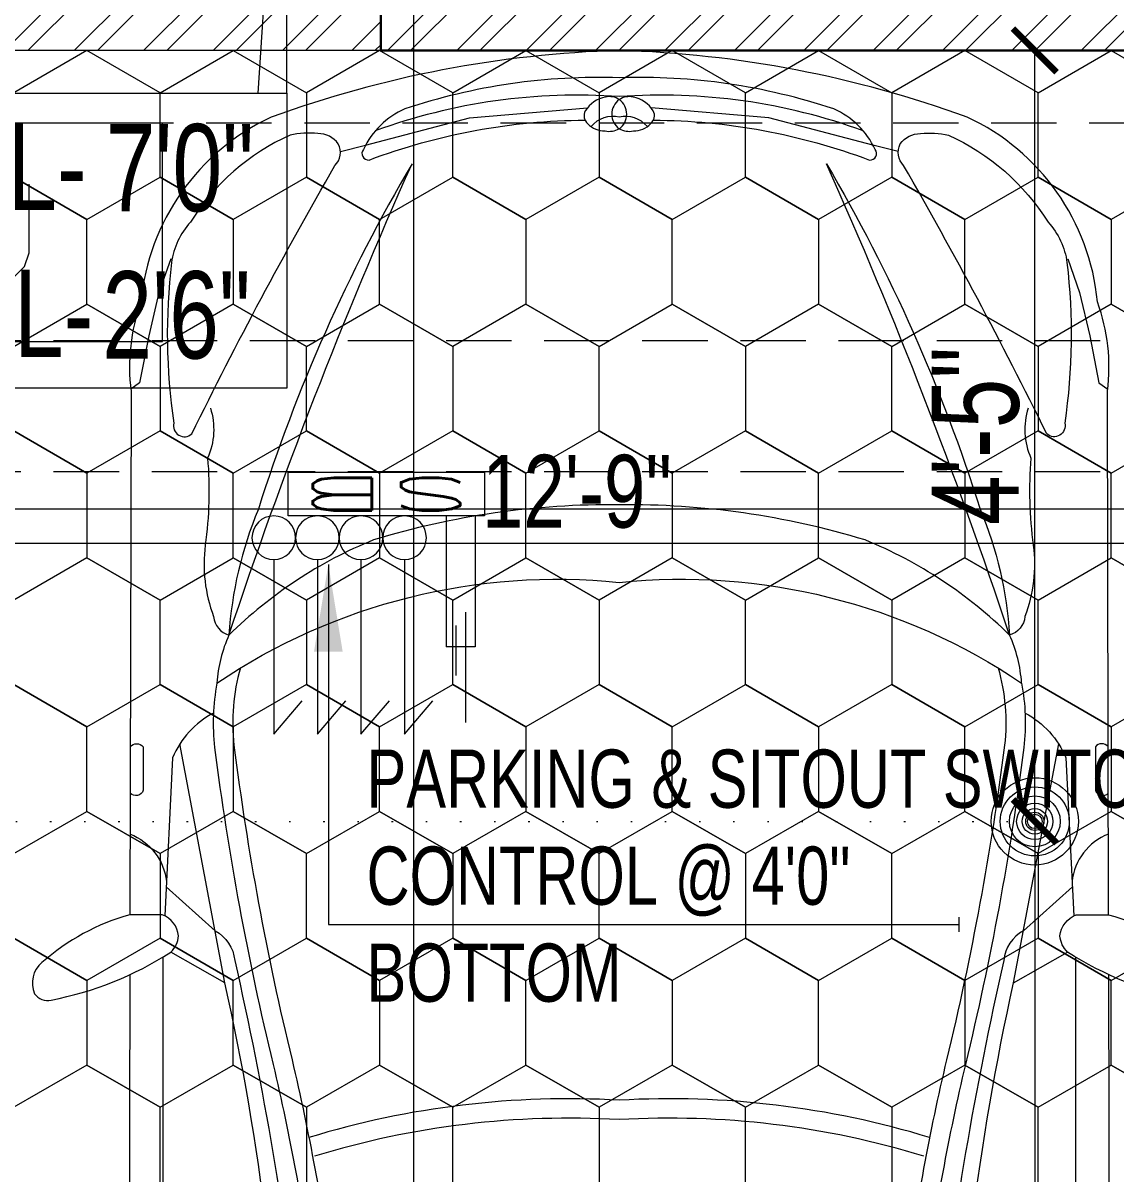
# Model space of a CAD drawing. Header units: inches. Extents: x 3365147 to 3374664, y 1380917 to 1384908.
# Drawn here: x 3370749 to 3370824.2, y 1382948.1 to 1383027.2 of the extents above; entities that cross this region are included whole.
import ezdxf
from ezdxf.enums import TextEntityAlignment as Align

# ---------------------------------------------------------------- set-up
doc = ezdxf.new("R2010")
doc.units = ezdxf.units.IN
doc.header["$LTSCALE"] = 18
doc.header["$MEASUREMENT"] = 0
doc.header["$PDSIZE"] = -1
for name, pattern in [('CENTER', [50.8, 31.75, -6.35, 6.35, -6.35]), ('CONTINOUS', [0]), ('DASHDOT', [1, 0.5, -0.25, 0, -0.25]), ('DOT2', [0.125, 0, -0.125]), ('HIDDEN', [0.375, 0.25, -0.125])]:
    doc.linetypes.add(name, pattern=pattern)
doc.layers.add('ARROW', color=7, linetype='Continuous')
for name, color, linetype, lineweight in [('BC-TEXT_JOINERY', 3, 'Continuous', 15), ('BC-TEXT_JOINERY BORDER', 9, 'Continuous', 9), ('CAR_BC', 200, 'CONTINOUS', 13), ('DIM-04_BC', 3, 'Continuous', 9), ('ELECTRICAL-CEILING-POINTS DIM_BC', 230, 'Continuous', 9), ('ELECTRICAL-CEILING-POINTS GRID_BC', 41, 'DOT2', 20), ('ELECTRICAL-CEILING-POINTS-00_BC', 230, 'Continuous', 20), ('ELECTRICAL-CEILING-POINTS-02_BC', 231, 'Continuous', 5), ('ELECTRICAL-ROOF BEAM LINE_BC', 1, 'HIDDEN', 15), ('ELECTRICAL-WALL-POINTS-00_BC', 20, 'Continuous', 20), ('ELECTRICAL-WALL-POINTS-01_BC', 136, 'Continuous', 9), ('ELECTRICAL-WALL-TEXT-01__BC', 4, 'Continuous', 9), ('ELECTRICAL-WALL-TEXT-01_ARROW_BC', 8, 'Continuous', 13), ('GRID LINE-00_BC', 9, 'CENTER', 9), ('GRID LINE-TEXT_BC', 2, 'CONTINOUS', 15), ('INTERIOR-FLOORING TILE-05 (VT-5)_BC', 6, 'Continuous', 5), ('SET BACK-DIM_BC', 2, 'Continuous', 9), ('WALL-00_BC', 7, 'Continuous', 30), ('WALL-04_BC', 4, 'Continuous', 15), ('WALL-9 inch BRICK HATCH_BC', 22, 'Continuous', 0)]:
    doc.layers.add(name, color=color, linetype=linetype, lineweight=lineweight)
doc.styles.add('DIM_BC', font='swisscl.ttf')
doc.styles.add('ROMANS', font='romans.shx', dxfattribs={"width": 0.75})
doc.styles.add('WD Room text', font='swisscl.ttf')
doc.dimstyles.new('DIM_BC', dxfattribs={"dimtxt": 4, "dimasz": 2, "dimexe": 4.5, "dimexo": 0, "dimgap": 1, "dimtad": 1, "dimdec": 4, "dimzin": 3, "dimdsep": 46, "dimlunit": 4, "dimtxsty": 'DIM_BC', "dimblk": 'ARCHTICK', "dimcen": 0.0625, "dimdle": 0.25, "dimse1": 1, "dimse2": 1, "dimclrd": 7, "dimclre": 4, "dimclrt": 256, "dimadec": 0, "dimazin": 0, "dimtfac": 0.5, "dimtdec": 4, "dimtix": 1, "dimtofl": 0, "dimtmove": 2, "dimatfit": 2, "dimfxl": 0, "dimfrac": 1, "dimtolj": 1, "dimtzin": 1, "dimlwd": -1, "dimarcsym": 0})

# ---------------------------------------------------------------- blocks, each defined once
blk = doc.blocks.new('CAR PLAN-INNOVA_BC')
for points in [[(59.425, 31.438), (59.42, 33.664, -0.113645), (62.699, 39.714, -0.33866), (64.847, 40.219, -0.334718), (65.286, 39.087, -0.09519), (61.989, 30.846, -0.177513), (60.872, 30.312, -0.283379), (59.425, 31.438, -0.5413)], [(59.42, 33.664), (23.421, 33.583, 0.120865), (17.288, 32.896, 0.266393), (4.579, 23.937, 0.07984), (0, 0, 0.07984), (4.579, -23.937, 0.266393), (17.288, -32.896, 0.120865), (23.421, -33.583), (59.42, -33.664)], [(47.861, 33.638, 0.461328), (47.873, 32.751), (50.856, 32.751, 0.581032), (51.059, 33.645, 0.526095)], [(53.869, 33.652, 0.280557), (57.139, 31.152, 0.761241)], [(57.507, 31.171), (60.519, 27.805, 0.250945), (62.553, 26.456, 0.028022), (89.099, 21.948), (133.818, 21.44, 0.288264), (137.782, 23.038), (140.891, 30.562), (141.155, 33.638)], [(63.54, -33.673), (156.301, -33.883), (169.119, -33.361, 0.324874), (180.748, -26.434, 0.079475), (184, 0, 0.079475), (180.748, 26.434, 0.324874), (169.119, 33.361), (156.301, 33.883), (63.54, 33.673)], [(7.912, 19.562, -0.326334), (6.423, 19.326, -0.238946), (5.712, 20.726, -0.084078), (5.821, 22.649, -0.147589), (11.796, 29.501, -0.153042), (14.583, 30.8, -0.065678), (25.617, 30.646, -0.743747), (26.36, 29.411, 0.016269), (7.912, 19.562, 3.737333)], [(45.553, 27.916, -0.174018), (48.631, 30.73), (59.498, 31.27)], [(62.331, 31.395), (92.181, 31.395, -0.193185), (94.882, 30.289), (98.255, 23.998, -0.294232), (97.68, 23.082, -0.049866), (64.108, 27.128), (61.989, 30.846)], [(24.585, 28.125, 0.183905), (28.02, 28.321, 0.055751), (34.01, 28.481, -0.123425), (38.91, 27.906, -0.312114), (40.192, 26.85, 0.024962), (7.782, 14.253, -0.05698), (31.54, 24.829, -0.083057), (40.192, 26.85, 0.938161)], [(43.488, 27.678, -0.074055), (47.921, 27.837, -0.027809), (69.705, 23.813, 0.024501), (84.598, 21.059, 0.021291), (101.455, 19.621), (169.754, 17.828)], [(42.451, 26.06, -0.098039), (47.762, 26.509, -0.027801), (69.393, 22.512, 0.024515), (84.424, 19.732, 0.02131), (101.409, 18.284), (169.719, 16.49)], [(74.735, 21.349, 0.088549), (72.171, 0, 0.088549), (74.735, -21.349)], [(76.015, 20.958, 0.088661), (73.507, 0, 0.088661), (76.015, -20.958)], [(4.789, 2.349, -0.088972), (7.533, 17.21, 0.670765), (6.801, 17.599, 0.183509), (4.021, 14.752, 0.089523), (1.88, 0, 0.089523), (4.021, -14.752, 0.183509), (6.801, -17.599, 0.670765), (7.533, -17.21, -0.088972), (4.789, -2.349)], [(5.527, 16.783, 0.105407), (3.168, 0, 0.105407), (5.527, -16.783)], [(5.234, 1.933, 0.286361), (4.584, 0, 0.286361), (5.234, -1.933)], [(24.585, -28.125, -0.183905), (28.02, -28.321, -0.055751), (34.01, -28.481, 0.123425), (38.91, -27.906, 0.312114), (40.192, -26.85, -0.024962), (7.782, -14.253, 0.05698), (31.54, -24.829, 0.083057), (40.192, -26.85, -0.938161)], [(42.451, -26.06, 0.098039), (47.762, -26.509, 0.027801), (69.393, -22.512, -0.024515), (84.424, -19.732, -0.02131), (101.409, -18.284), (169.719, -16.49)], [(43.488, -27.678, 0.074055), (47.921, -27.837, 0.027809), (69.705, -23.813, -0.024501), (84.598, -21.059, -0.021291), (101.455, -19.621), (169.754, -17.828)], [(7.912, -19.562, 0.326334), (6.423, -19.326, 0.238946), (5.712, -20.726, 0.084078), (5.821, -22.649, 0.147589), (11.796, -29.501, 0.153042), (14.583, -30.8, 0.065678), (25.617, -30.646, 0.743747), (26.36, -29.411, -0.016269), (7.912, -19.562, -3.737333)], [(57.507, -31.171), (60.519, -27.805, -0.250945), (62.553, -26.456, -0.028022), (89.099, -21.948), (133.818, -21.44, -0.288264), (137.782, -23.038), (140.891, -30.562), (141.155, -33.638)], [(62.331, -31.395), (92.181, -31.395, 0.193185), (94.882, -30.289), (98.255, -23.998, 0.294232), (97.68, -23.082, 0.049866), (64.108, -27.128), (61.989, -30.846)], [(45.553, -27.916, 0.174018), (48.631, -30.73), (59.498, -31.27)], [(59.425, -31.438), (59.42, -33.664, 0.113645), (62.699, -39.714, 0.33866), (64.847, -40.219, 0.334718), (65.286, -39.087, 0.09519), (61.989, -30.846, 0.177513), (60.872, -30.312, 0.283379), (59.425, -31.438, 0.5413)], [(53.869, -33.652, -0.280557), (57.139, -31.152, -0.761241)], [(47.861, -33.638, -0.461328), (47.873, -32.751), (50.856, -32.751, -0.581032), (51.059, -33.645, -0.526095)]]:
    blk.add_lwpolyline(points, format="xyb")
for points in [[(14.315, 30.859), (16.635, 31.664), (19.618, 32.373), (22.854, 32.998), (23.278, 33.601)], [(64.108, 27.128), (47.678, 30.23)], [(6.933, 19.187), (6.505, 17.45), (4.637, 10.294), (3.945, 2.19)], [(6.933, -19.187), (6.505, -17.45), (4.637, -10.294), (3.945, -2.19)], [(64.108, -27.128), (47.678, -30.23)], [(14.315, -30.859), (16.635, -31.664), (19.618, -32.373), (22.854, -32.998), (23.278, -33.601)]]:
    blk.add_lwpolyline(points)
for points in [[(36.566, 0, -0.175575), (43.488, 27.678, 0.090411), (40.192, 26.85, 0.097724), (33.649, 16.91, 0.075986), (31.229, 0, 0.075986), (33.649, -16.91, 0.097724), (40.192, -26.85, 0.090411), (43.488, -27.678, -0.175575)], [(5.382, 0, 0.173646), (5.532, 0.976, 0.21655), (5.032, 2.159, 0.351009), (4.156, 2.342, 0.208113), (3.206, 0.951, 0.213591), (3.379, 0, 0.213591), (3.206, -0.951, 0.208113), (4.156, -2.342, 0.351009), (5.032, -2.159, 0.21655), (5.532, -0.976, 0.173646)], [(5.382, 0, 0.515713), (3.379, 0, 0.515713)]]:
    blk.add_lwpolyline(points, format="xyb", close=True)
blk = doc.blocks.new('CAR PERL')
at = {"layer": 'CAR_BC', "linetype": 'DASHDOT', "ltscale": 0.5, "elevation": 0.0064}
blk.add_lwpolyline([(9538.8446, 206.4126), (9538.8446, 203.9132), (9543.9996, 203.9132), (9543.9996, 206.4126)], close=True, dxfattribs=at)
at = {"layer": 'CAR_BC', "xscale": 0.0260356665502981, "yscale": 0.0260356665502981, "zscale": 0.0260356665502981, "rotation": 180}
blk.add_blockref('CAR PLAN-INNOVA_BC', (9543.9996, 205.1629, 0.0064), dxfattribs=at)
blk = doc.blocks.new('*U633')
at = {"linetype": 'CENTER', "ltscale": 0.1}
blk.add_line((0, 0), (10.5166, 0), dxfattribs=at)
at = {"layer": 'GRID LINE-TEXT_BC', "style": 'DIM_BC'}
blk.add_attdef('AA', text='', height=0.2, dxfattribs=at).set_placement((-0.2142, 0), align=Align.MIDDLE_CENTER)
blk = doc.blocks.new('*U608')
at = {"linetype": 'CENTER', "ltscale": 0.1}
blk.add_line((0, 0), (25.4778, 0), dxfattribs=at)
at = {"layer": 'GRID LINE-TEXT_BC', "style": 'DIM_BC'}
blk.add_attdef('AA', text='', height=0.2, rotation=90, dxfattribs=at).set_placement((-0.2142, 0), align=Align.MIDDLE_CENTER)
blk = doc.blocks.new('*U1851')
at = {"layer": 'BC-TEXT_JOINERY BORDER', "transparency": 33554687}
blk.add_lwpolyline([(12.195, 10.136), (12.195, 40.545), (10.195, 10.136)], dxfattribs=at)
blk.add_lwpolyline([(-12.195, 10.136), (12.195, 10.136), (12.195, -10.136), (-12.195, -10.136)], close=True, dxfattribs=at)
at = {"layer": 'BC-TEXT_JOINERY', "transparency": 33554687, "style": 'WD Room text'}
for s, p in [('LL-', (-10.455, 2.112)), ('SL-', (-10.679, -8.006))]:
    blk.add_text(s, height=6, dxfattribs=at).set_placement(p)
for tag, p in [('LIN', (-0.273, 0.213)), ('SILL', (-0.497, -9.905))]:
    blk.add_attdef(tag, text='', height=6, dxfattribs=at).set_placement(p, align=Align.BOTTOM_LEFT)
blk = doc.blocks.new('ARCHTICK')
at = {"color": 0, "const_width": 0.15}
blk.add_lwpolyline([(-0.5, -0.5), (0.5, 0.5)], dxfattribs=at)
blk = doc.blocks.new('*D847')
at = {"layer": 'Defpoints', "color": 0, "transparency": 16777216}
for p in [(3370863.568, 1383025.306), (3370710.568, 1383007.305), (3370710.568, 1382991.412)]:
    blk.add_point(p, dxfattribs=at)
at = {"layer": 'DIM-04_BC', "color": 7, "linetype": 'Continuous', "transparency": 16777216}
blk.add_line((3370863.818, 1382991.412), (3370710.318, 1382991.412), dxfattribs=at)
at = {"layer": 'DIM-04_BC', "color": 7, "transparency": 16777216, "xscale": 2, "yscale": 2, "zscale": 2, "rotation": 180}
blk.add_blockref('ARCHTICK', (3370710.568, 1382991.412), dxfattribs=at)
at = {"layer": 'DIM-04_BC', "color": 7, "transparency": 16777216, "xscale": 2, "yscale": 2, "zscale": 2}
blk.add_blockref('ARCHTICK', (3370863.568, 1382991.412), dxfattribs=at)
at = {"layer": 'DIM-04_BC', "transparency": 16777216, "insert": (3370787.068, 1382994.969), "char_height": 5, "attachment_point": 5, "style": 'DIM_BC'}
blk.add_mtext('\\A1;12\'-9"', dxfattribs=at)
blk = doc.blocks.new('_ArchTick')
at = {"color": 0, "linetype": 'ByBlock', "const_width": 0.15}
blk.add_lwpolyline([(-0.5, -0.5), (0.5, 0.5)], dxfattribs=at)
blk = doc.blocks.new('*D854')
at = {"layer": 'Defpoints', "color": 0, "ltscale": 0.5, "transparency": 16777216}
for p in [(3370863.568, 1383043.676), (3370572.568, 1383038.215), (3370572.568, 1382911.307)]:
    blk.add_point(p, dxfattribs=at)
at = {"layer": 'SET BACK-DIM_BC', "color": 7, "ltscale": 0.5, "transparency": 16777216}
blk.add_line((3370863.818, 1382911.307), (3370572.318, 1382911.307), dxfattribs=at)
at = {"layer": 'SET BACK-DIM_BC', "color": 7, "ltscale": 0.5, "transparency": 16777216, "xscale": 2, "yscale": 2, "zscale": 2, "rotation": 180}
blk.add_blockref('ARCHTICK', (3370572.568, 1382911.307), dxfattribs=at)
at = {"layer": 'SET BACK-DIM_BC', "color": 7, "ltscale": 0.5, "transparency": 16777216, "xscale": 2, "yscale": 2, "zscale": 2}
blk.add_blockref('ARCHTICK', (3370863.568, 1382911.307), dxfattribs=at)
at = {"layer": 'SET BACK-DIM_BC', "ltscale": 0.5, "transparency": 16777216, "insert": (3370718.068, 1382914.867), "char_height": 5, "attachment_point": 5, "style": 'DIM_BC'}
blk.add_mtext('\\A1;24\'-3"', dxfattribs=at)
blk = doc.blocks.new('EC-CEILING LIGHT POINT_BC')
for radius in [3, 0.5]:
    blk.add_circle((0, 0), radius)
at = {"layer": 'ELECTRICAL-CEILING-POINTS-02_BC'}
for radius in [2.375, 1.75, 1.25, 0.875, 0.625]:
    blk.add_circle((0, 0), radius, dxfattribs=at)
blk = doc.blocks.new('*D1067')
at = {"layer": 'Defpoints', "color": 0, "transparency": 16777216}
for p in [(3370818.568, 1383025.306), (3370818.568, 1383025.306), (3370818.568, 1382972.306)]:
    blk.add_point(p, dxfattribs=at)
at = {"layer": 'ELECTRICAL-CEILING-POINTS DIM_BC', "color": 7, "transparency": 16777216}
blk.add_line((3370818.568, 1382972.056), (3370818.568, 1383025.556), dxfattribs=at)
at = {"layer": 'ELECTRICAL-CEILING-POINTS DIM_BC', "color": 7, "transparency": 16777216, "xscale": 3, "yscale": 3, "zscale": 3}
for p, rotation in [((3370818.568, 1383025.306), 90), ((3370818.568, 1382972.306), 270)]:
    blk.add_blockref('ARCHTICK', p, dxfattribs=dict(at, rotation=rotation))
at = {"layer": 'ELECTRICAL-CEILING-POINTS DIM_BC', "transparency": 16777216, "insert": (3370814.507, 1382998.806), "char_height": 6, "attachment_point": 5, "rotation": 90, "style": 'DIM_BC'}
blk.add_mtext('\\A1;4\'-5"', dxfattribs=at)
blk = doc.blocks.new('*D1068')
at = {"layer": 'Defpoints', "color": 0, "transparency": 16777216}
for p in [(3370818.568, 1382972.306), (3370818.568, 1382898.575), (3370818.568, 1382898.575)]:
    blk.add_point(p, dxfattribs=at)
at = {"layer": 'ELECTRICAL-CEILING-POINTS DIM_BC', "color": 7, "transparency": 16777216}
blk.add_line((3370818.568, 1382972.556), (3370818.568, 1382898.325), dxfattribs=at)
at = {"layer": 'ELECTRICAL-CEILING-POINTS DIM_BC', "color": 7, "transparency": 16777216, "xscale": 3, "yscale": 3, "zscale": 3}
for p, rotation in [((3370818.568, 1382972.306), 90), ((3370818.568, 1382898.575), 270)]:
    blk.add_blockref('ARCHTICK', p, dxfattribs=dict(at, rotation=rotation))
at = {"layer": 'ELECTRICAL-CEILING-POINTS DIM_BC', "transparency": 16777216, "insert": (3370814.328, 1382935.441), "char_height": 6, "attachment_point": 5, "rotation": 90, "style": 'DIM_BC'}
blk.add_mtext('\\A1;EQ', dxfattribs=at)
blk = doc.blocks.new('EW-AC OUTDOOR UNIT_BC')
blk.add_lwpolyline([(-18, 15), (-18, 0), (18, 0), (18, 15)], close=True)
for points in [[(-6.293, 10.807), (-8.811, 4.193)], [(-6.293, 10.807), (-3.776, 4.193)], [(2.203, 9.232), (1.888, 9.861), (1.259, 10.492), (0.629, 10.807), (-0.629, 10.807), (-1.259, 10.492), (-1.888, 9.861), (-2.203, 9.232), (-2.517, 8.288), (-2.517, 6.712), (-2.203, 5.767), (-1.888, 5.137), (-1.259, 4.508), (-0.629, 4.193), (0.629, 4.193), (1.259, 4.508), (1.888, 5.137), (2.203, 5.767)], [(4.405, 10.807), (4.405, 6.083), (4.72, 5.137), (5.349, 4.508), (6.293, 4.193), (6.923, 4.193), (7.867, 4.508), (8.496, 5.137), (8.811, 6.083), (8.811, 10.807)], [(-7.867, 6.398), (-4.72, 6.398)]]:
    blk.add_lwpolyline(points)
blk = doc.blocks.new('*U1237')
at = {"ltscale": 20}
blk.add_blockref('EW-AC OUTDOOR UNIT_BC', (0, 0), dxfattribs=at)
blk = doc.blocks.new('EW-SWITCH BOX_BC')
blk.add_lwpolyline([(4.5, -1), (-4.5, -1), (-4.5, 1), (4.5, 1)], close=True)
at = {"layer": 'ELECTRICAL-WALL-POINTS-01_BC', "insert": (0, 0), "char_height": 1.5, "attachment_point": 5, "style": 'ROMANS'}
blk.add_mtext('{\\Fromans|c0;\\W3;SB}', dxfattribs=at)
blk = doc.blocks.new('EW-ONE WAY SWITCH_BC')
at = {"ltscale": 20}
for p, q in [((0, 2), (0, 10)), ((0, 10), (1.302, 8.482))]:
    blk.add_line(p, q, dxfattribs=at)
blk.add_circle((0, 1), 1, dxfattribs=at)
blk = doc.blocks.new('EW-5 AMP SOCKET_BC')
for p, q in [((-1, 0), (-1, 9)), ((-1, 9), (1, 9)), ((1, 0), (1, 9)), ((-1, 0), (1, 0))]:
    blk.add_line(p, q)
at = {"layer": 'ELECTRICAL-WALL-POINTS-01_BC'}
for p, q in [((-0.333, 6.608), (-0.333, 14.211)), ((0.333, 7.544), (0.333, 10.979))]:
    blk.add_line(p, q, dxfattribs=at)

msp = doc.modelspace()

# ---------------------------------------------------------------- hatches: boundary and pattern name
at = {"layer": 'WALL-04_BC'}
h = msp.add_hatch(dxfattribs=at)
h.set_pattern_fill('ANSI32', color=256, scale=9)
h.set_pattern_definition([(45, (0, 29), (-2.3864853865, 2.3864853865), []), (45, (1.591, 29), (-2.3864853865, 2.3864853865), [])])
h.paths.add_polyline_path([(3370773.56827, 1383025.30589), (3370773.56827, 1383029.80589), (3370715.06827, 1383029.80589), (3370715.06827, 1383043.30264), (3370710.56827, 1383043.30264), (3370710.56827, 1383025.30589)])
at = {"layer": 'WALL-9 inch BRICK HATCH_BC', "transparency": 33554687}
h = msp.add_hatch(dxfattribs=at)
h.set_pattern_fill('ANSI32', color=256, scale=9)
h.set_pattern_definition([(45, (12, 29), (-2.3864853865, 2.3864853865), []), (45, (13.591, 29), (-2.3864853865, 2.3864853865), [])])
h.paths.add_polyline_path([(3370782.56827, 1383052.30589), (3370773.56827, 1383052.30589), (3370773.56827, 1383025.30589), (3370863.56827, 1383025.30589), (3370863.56827, 1383043.30264), (3370854.56827, 1383043.30264), (3370854.56827, 1383034.30589), (3370782.56827, 1383034.30589)])

# ---------------------------------------------------------------- linework, layer by layer
at = {"layer": 'ELECTRICAL-CEILING-POINTS GRID_BC'}
msp.add_lwpolyline([(3370739.06827, 1382972.30589), (3370818.56827, 1382972.30589), (3370818.56827, 1382824.84472), (3370739.06827, 1382824.84472)], close=True, dxfattribs=at)
at = {"layer": 'ELECTRICAL-ROOF BEAM LINE_BC'}
for p, q in [((3370572.56827, 1383020.33331), (3370863.56827, 1383020.33331)), ((3370863.56827, 1383005.33331), (3370706.06827, 1383005.33331)), ((3370863.56827, 1382996.33331), (3370706.06827, 1382996.33331))]:
    msp.add_line(p, q, dxfattribs=at)
at = {"layer": 'ELECTRICAL-WALL-TEXT-01_ARROW_BC', "transparency": 33554687}
msp.add_line((3370813.33841, 1382965.71142), (3370813.33841, 1382964.71142), dxfattribs=at)
at = {"layer": 'INTERIOR-FLOORING TILE-05 (VT-5)_BC', "color": 6}
msp.add_lwpolyline([(3370572.56827, 1382924.28604), (3370572.56827, 1382820.81408), (3370705.13272, 1382820.81405), (3370705.13272, 1382835.81408), (3370714.13272, 1382835.81407), (3370714.13272, 1382820.81408), (3370854.56827, 1382820.81407), (3370854.56827, 1382835.81407), (3370859.06827, 1382835.81408), (3370859.06828, 1383025.30589), (3370710.56827, 1383025.30589), (3370710.56827, 1382953.28604), (3370572.56827, 1382953.28604)], dxfattribs=at)
for points in [[(3370748.32427, 1383022.39961), (3370748.32427, 1383016.58706), (3370753.35809, 1383013.68078), (3370758.39191, 1383016.58706), (3370758.39191, 1383022.39961), (3370753.35809, 1383025.30589)], [(3370768.45954, 1383022.39961), (3370768.45954, 1383016.58706), (3370763.42572, 1383013.68078), (3370758.39191, 1383016.58706), (3370758.39191, 1383022.39961), (3370763.42572, 1383025.30589)], [(3370768.45954, 1383022.39961), (3370768.45954, 1383016.58706), (3370773.49336, 1383013.68078), (3370778.52718, 1383016.58706), (3370778.52718, 1383022.39961), (3370773.49336, 1383025.30589)], [(3370788.59482, 1383022.39961), (3370788.59482, 1383016.58706), (3370783.561, 1383013.68078), (3370778.52718, 1383016.58706), (3370778.52718, 1383022.39961), (3370783.561, 1383025.30589)], [(3370788.59482, 1383022.39961), (3370788.59482, 1383016.58706), (3370793.62863, 1383013.68078), (3370798.66245, 1383016.58706), (3370798.66245, 1383022.39961), (3370793.62863, 1383025.30589)], [(3370808.73009, 1383022.39961), (3370808.73009, 1383016.58706), (3370803.69627, 1383013.68078), (3370798.66245, 1383016.58706), (3370798.66245, 1383022.39961), (3370803.69627, 1383025.30589)], [(3370808.73009, 1383022.39961), (3370808.73009, 1383016.58706), (3370813.76391, 1383013.68078), (3370818.79773, 1383016.58706), (3370818.79773, 1383022.39961), (3370813.76391, 1383025.30589)], [(3370828.86536, 1383022.39961), (3370828.86536, 1383016.58706), (3370823.83154, 1383013.68078), (3370818.79773, 1383016.58706), (3370818.79773, 1383022.39961), (3370823.83154, 1383025.30589)], [(3370748.32427, 1383004.96195), (3370753.35809, 1383007.86823), (3370753.35809, 1383013.68078), (3370748.32427, 1383016.58706), (3370743.29045, 1383013.68078), (3370743.29045, 1383007.86823)], [(3370758.39191, 1383004.96195), (3370753.35809, 1383007.86823), (3370753.35809, 1383013.68078), (3370758.39191, 1383016.58706), (3370763.42572, 1383013.68078), (3370763.42572, 1383007.86823)], [(3370768.45954, 1383004.96195), (3370773.49336, 1383007.86823), (3370773.49336, 1383013.68078), (3370768.45954, 1383016.58706), (3370763.42572, 1383013.68078), (3370763.42572, 1383007.86823)], [(3370778.52718, 1383004.96195), (3370773.49336, 1383007.86823), (3370773.49336, 1383013.68078), (3370778.52718, 1383016.58706), (3370783.561, 1383013.68078), (3370783.561, 1383007.86823)], [(3370788.59482, 1383004.96195), (3370793.62863, 1383007.86823), (3370793.62863, 1383013.68078), (3370788.59482, 1383016.58706), (3370783.561, 1383013.68078), (3370783.561, 1383007.86823)], [(3370798.66245, 1383004.96195), (3370793.62863, 1383007.86823), (3370793.62863, 1383013.68078), (3370798.66245, 1383016.58706), (3370803.69627, 1383013.68078), (3370803.69627, 1383007.86823)], [(3370808.73009, 1383004.96195), (3370813.76391, 1383007.86823), (3370813.76391, 1383013.68078), (3370808.73009, 1383016.58706), (3370803.69627, 1383013.68078), (3370803.69627, 1383007.86823)], [(3370818.79773, 1383004.96195), (3370813.76391, 1383007.86823), (3370813.76391, 1383013.68078), (3370818.79773, 1383016.58706), (3370823.83154, 1383013.68078), (3370823.83154, 1383007.86823)], [(3370828.86536, 1383004.96195), (3370833.89918, 1383007.86823), (3370833.89918, 1383013.68078), (3370828.86536, 1383016.58706), (3370823.83154, 1383013.68078), (3370823.83154, 1383007.86823)], [(3370748.32427, 1382999.1494), (3370748.32427, 1383004.96195), (3370753.35809, 1383007.86823), (3370758.39191, 1383004.96195), (3370758.39191, 1382999.1494), (3370753.35809, 1382996.24312)], [(3370768.45954, 1382999.1494), (3370768.45954, 1383004.96195), (3370763.42572, 1383007.86823), (3370758.39191, 1383004.96195), (3370758.39191, 1382999.1494), (3370763.42572, 1382996.24312)], [(3370768.45954, 1382999.1494), (3370768.45954, 1383004.96195), (3370773.49336, 1383007.86823), (3370778.52718, 1383004.96195), (3370778.52718, 1382999.1494), (3370773.49336, 1382996.24312)], [(3370788.59482, 1382999.1494), (3370788.59482, 1383004.96195), (3370783.561, 1383007.86823), (3370778.52718, 1383004.96195), (3370778.52718, 1382999.1494), (3370783.561, 1382996.24312)], [(3370788.59482, 1382999.1494), (3370788.59482, 1383004.96195), (3370793.62863, 1383007.86823), (3370798.66245, 1383004.96195), (3370798.66245, 1382999.1494), (3370793.62863, 1382996.24312)], [(3370808.73009, 1382999.1494), (3370808.73009, 1383004.96195), (3370803.69627, 1383007.86823), (3370798.66245, 1383004.96195), (3370798.66245, 1382999.1494), (3370803.69627, 1382996.24312)], [(3370808.73009, 1382999.1494), (3370808.73009, 1383004.96195), (3370813.76391, 1383007.86823), (3370818.79773, 1383004.96195), (3370818.79773, 1382999.1494), (3370813.76391, 1382996.24312)], [(3370828.86536, 1382999.1494), (3370828.86536, 1383004.96195), (3370823.83154, 1383007.86823), (3370818.79773, 1383004.96195), (3370818.79773, 1382999.1494), (3370823.83154, 1382996.24312)], [(3370748.32427, 1382999.1494), (3370753.35809, 1382996.24312), (3370753.35809, 1382990.43057), (3370748.32427, 1382987.5243), (3370743.29045, 1382990.43057), (3370743.29045, 1382996.24312)], [(3370758.39191, 1382999.1494), (3370753.35809, 1382996.24312), (3370753.35809, 1382990.43057), (3370758.39191, 1382987.5243), (3370763.42572, 1382990.43057), (3370763.42572, 1382996.24312)], [(3370768.45954, 1382999.1494), (3370773.49336, 1382996.24312), (3370773.49336, 1382990.43057), (3370768.45954, 1382987.5243), (3370763.42572, 1382990.43057), (3370763.42572, 1382996.24312)], [(3370778.52718, 1382999.1494), (3370773.49336, 1382996.24312), (3370773.49336, 1382990.43057), (3370778.52718, 1382987.5243), (3370783.561, 1382990.43057), (3370783.561, 1382996.24312)], [(3370788.59482, 1382999.1494), (3370793.62863, 1382996.24312), (3370793.62863, 1382990.43057), (3370788.59482, 1382987.5243), (3370783.561, 1382990.43057), (3370783.561, 1382996.24312)], [(3370798.66245, 1382999.1494), (3370793.62863, 1382996.24312), (3370793.62863, 1382990.43057), (3370798.66245, 1382987.5243), (3370803.69627, 1382990.43057), (3370803.69627, 1382996.24312)], [(3370808.73009, 1382999.1494), (3370813.76391, 1382996.24312), (3370813.76391, 1382990.43057), (3370808.73009, 1382987.5243), (3370803.69627, 1382990.43057), (3370803.69627, 1382996.24312)], [(3370818.79773, 1382999.1494), (3370813.76391, 1382996.24312), (3370813.76391, 1382990.43057), (3370818.79773, 1382987.5243), (3370823.83154, 1382990.43057), (3370823.83154, 1382996.24312)], [(3370828.86536, 1382999.1494), (3370833.89918, 1382996.24312), (3370833.89918, 1382990.43057), (3370828.86536, 1382987.5243), (3370823.83154, 1382990.43057), (3370823.83154, 1382996.24312)], [(3370748.32427, 1382987.5243), (3370748.32427, 1382981.71174), (3370753.35809, 1382978.80547), (3370758.39191, 1382981.71174), (3370758.39191, 1382987.5243), (3370753.35809, 1382990.43057)], [(3370768.45954, 1382987.5243), (3370768.45954, 1382981.71174), (3370763.42572, 1382978.80547), (3370758.39191, 1382981.71174), (3370758.39191, 1382987.5243), (3370763.42572, 1382990.43057)], [(3370768.45954, 1382987.5243), (3370768.45954, 1382981.71174), (3370773.49336, 1382978.80547), (3370778.52718, 1382981.71174), (3370778.52718, 1382987.5243), (3370773.49336, 1382990.43057)], [(3370788.59482, 1382987.5243), (3370788.59482, 1382981.71174), (3370783.561, 1382978.80547), (3370778.52718, 1382981.71174), (3370778.52718, 1382987.5243), (3370783.561, 1382990.43057)], [(3370788.59482, 1382987.5243), (3370788.59482, 1382981.71174), (3370793.62863, 1382978.80547), (3370798.66245, 1382981.71174), (3370798.66245, 1382987.5243), (3370793.62863, 1382990.43057)], [(3370808.73009, 1382987.5243), (3370808.73009, 1382981.71174), (3370803.69627, 1382978.80547), (3370798.66245, 1382981.71174), (3370798.66245, 1382987.5243), (3370803.69627, 1382990.43057)], [(3370808.73009, 1382987.5243), (3370808.73009, 1382981.71174), (3370813.76391, 1382978.80547), (3370818.79773, 1382981.71174), (3370818.79773, 1382987.5243), (3370813.76391, 1382990.43057)], [(3370828.86536, 1382987.5243), (3370828.86536, 1382981.71174), (3370823.83154, 1382978.80547), (3370818.79773, 1382981.71174), (3370818.79773, 1382987.5243), (3370823.83154, 1382990.43057)], [(3370748.32427, 1382970.08664), (3370753.35809, 1382972.99291), (3370753.35809, 1382978.80547), (3370748.32427, 1382981.71174), (3370743.29045, 1382978.80547), (3370743.29045, 1382972.99291)], [(3370758.39191, 1382970.08664), (3370753.35809, 1382972.99291), (3370753.35809, 1382978.80547), (3370758.39191, 1382981.71174), (3370763.42572, 1382978.80547), (3370763.42572, 1382972.99291)], [(3370768.45954, 1382970.08664), (3370773.49336, 1382972.99291), (3370773.49336, 1382978.80547), (3370768.45954, 1382981.71174), (3370763.42572, 1382978.80547), (3370763.42572, 1382972.99291)], [(3370778.52718, 1382970.08664), (3370773.49336, 1382972.99291), (3370773.49336, 1382978.80547), (3370778.52718, 1382981.71174), (3370783.561, 1382978.80547), (3370783.561, 1382972.99291)], [(3370788.59482, 1382970.08664), (3370793.62863, 1382972.99291), (3370793.62863, 1382978.80547), (3370788.59482, 1382981.71174), (3370783.561, 1382978.80547), (3370783.561, 1382972.99291)], [(3370798.66245, 1382970.08664), (3370793.62863, 1382972.99291), (3370793.62863, 1382978.80547), (3370798.66245, 1382981.71174), (3370803.69627, 1382978.80547), (3370803.69627, 1382972.99291)], [(3370808.73009, 1382970.08664), (3370813.76391, 1382972.99291), (3370813.76391, 1382978.80547), (3370808.73009, 1382981.71174), (3370803.69627, 1382978.80547), (3370803.69627, 1382972.99291)], [(3370818.79773, 1382970.08664), (3370813.76391, 1382972.99291), (3370813.76391, 1382978.80547), (3370818.79773, 1382981.71174), (3370823.83154, 1382978.80547), (3370823.83154, 1382972.99291)], [(3370828.86536, 1382970.08664), (3370833.89918, 1382972.99291), (3370833.89918, 1382978.80547), (3370828.86536, 1382981.71174), (3370823.83154, 1382978.80547), (3370823.83154, 1382972.99291)], [(3370748.32427, 1382964.27408), (3370748.32427, 1382970.08664), (3370753.35809, 1382972.99291), (3370758.39191, 1382970.08664), (3370758.39191, 1382964.27408), (3370753.35809, 1382961.36781)], [(3370768.45954, 1382964.27408), (3370768.45954, 1382970.08664), (3370763.42572, 1382972.99291), (3370758.39191, 1382970.08664), (3370758.39191, 1382964.27408), (3370763.42572, 1382961.36781)], [(3370768.45954, 1382964.27408), (3370768.45954, 1382970.08664), (3370773.49336, 1382972.99291), (3370778.52718, 1382970.08664), (3370778.52718, 1382964.27408), (3370773.49336, 1382961.36781)], [(3370788.59482, 1382964.27408), (3370788.59482, 1382970.08664), (3370783.561, 1382972.99291), (3370778.52718, 1382970.08664), (3370778.52718, 1382964.27408), (3370783.561, 1382961.36781)], [(3370788.59482, 1382964.27408), (3370788.59482, 1382970.08664), (3370793.62863, 1382972.99291), (3370798.66245, 1382970.08664), (3370798.66245, 1382964.27408), (3370793.62863, 1382961.36781)], [(3370808.73009, 1382964.27408), (3370808.73009, 1382970.08664), (3370803.69627, 1382972.99291), (3370798.66245, 1382970.08664), (3370798.66245, 1382964.27408), (3370803.69627, 1382961.36781)], [(3370808.73009, 1382964.27408), (3370808.73009, 1382970.08664), (3370813.76391, 1382972.99291), (3370818.79773, 1382970.08664), (3370818.79773, 1382964.27408), (3370813.76391, 1382961.36781)], [(3370828.86536, 1382964.27408), (3370828.86536, 1382970.08664), (3370823.83154, 1382972.99291), (3370818.79773, 1382970.08664), (3370818.79773, 1382964.27408), (3370823.83154, 1382961.36781)], [(3370748.32427, 1382964.27408), (3370753.35809, 1382961.36781), (3370753.35809, 1382955.55526), (3370748.32427, 1382952.64898), (3370743.29045, 1382955.55526), (3370743.29045, 1382961.36781)], [(3370758.39191, 1382964.27408), (3370753.35809, 1382961.36781), (3370753.35809, 1382955.55526), (3370758.39191, 1382952.64898), (3370763.42572, 1382955.55526), (3370763.42572, 1382961.36781)], [(3370768.45954, 1382964.27408), (3370773.49336, 1382961.36781), (3370773.49336, 1382955.55526), (3370768.45954, 1382952.64898), (3370763.42572, 1382955.55526), (3370763.42572, 1382961.36781)], [(3370778.52718, 1382964.27408), (3370773.49336, 1382961.36781), (3370773.49336, 1382955.55526), (3370778.52718, 1382952.64898), (3370783.561, 1382955.55526), (3370783.561, 1382961.36781)], [(3370788.59482, 1382964.27408), (3370793.62863, 1382961.36781), (3370793.62863, 1382955.55526), (3370788.59482, 1382952.64898), (3370783.561, 1382955.55526), (3370783.561, 1382961.36781)], [(3370798.66245, 1382964.27408), (3370793.62863, 1382961.36781), (3370793.62863, 1382955.55526), (3370798.66245, 1382952.64898), (3370803.69627, 1382955.55526), (3370803.69627, 1382961.36781)], [(3370808.73009, 1382964.27408), (3370813.76391, 1382961.36781), (3370813.76391, 1382955.55526), (3370808.73009, 1382952.64898), (3370803.69627, 1382955.55526), (3370803.69627, 1382961.36781)], [(3370818.79773, 1382964.27408), (3370813.76391, 1382961.36781), (3370813.76391, 1382955.55526), (3370818.79773, 1382952.64898), (3370823.83154, 1382955.55526), (3370823.83154, 1382961.36781)], [(3370828.86536, 1382964.27408), (3370833.89918, 1382961.36781), (3370833.89918, 1382955.55526), (3370828.86536, 1382952.64898), (3370823.83154, 1382955.55526), (3370823.83154, 1382961.36781)], [(3370748.32427, 1382952.64898), (3370748.32427, 1382946.83643), (3370753.35809, 1382943.93015), (3370758.39191, 1382946.83643), (3370758.39191, 1382952.64898), (3370753.35809, 1382955.55526)], [(3370768.45954, 1382952.64898), (3370768.45954, 1382946.83643), (3370763.42572, 1382943.93015), (3370758.39191, 1382946.83643), (3370758.39191, 1382952.64898), (3370763.42572, 1382955.55526)], [(3370768.45954, 1382952.64898), (3370768.45954, 1382946.83643), (3370773.49336, 1382943.93015), (3370778.52718, 1382946.83643), (3370778.52718, 1382952.64898), (3370773.49336, 1382955.55526)], [(3370788.59482, 1382952.64898), (3370788.59482, 1382946.83643), (3370783.561, 1382943.93015), (3370778.52718, 1382946.83643), (3370778.52718, 1382952.64898), (3370783.561, 1382955.55526)], [(3370788.59482, 1382952.64898), (3370788.59482, 1382946.83643), (3370793.62863, 1382943.93015), (3370798.66245, 1382946.83643), (3370798.66245, 1382952.64898), (3370793.62863, 1382955.55526)], [(3370808.73009, 1382952.64898), (3370808.73009, 1382946.83643), (3370803.69627, 1382943.93015), (3370798.66245, 1382946.83643), (3370798.66245, 1382952.64898), (3370803.69627, 1382955.55526)], [(3370808.73009, 1382952.64898), (3370808.73009, 1382946.83643), (3370813.76391, 1382943.93015), (3370818.79773, 1382946.83643), (3370818.79773, 1382952.64898), (3370813.76391, 1382955.55526)], [(3370828.86536, 1382952.64898), (3370828.86536, 1382946.83643), (3370823.83154, 1382943.93015), (3370818.79773, 1382946.83643), (3370818.79773, 1382952.64898), (3370823.83154, 1382955.55526)]]:
    msp.add_lwpolyline(points, close=True, dxfattribs=at)
at = {"layer": 'WALL-00_BC'}
for p, q in [((3370773.56827, 1383025.30589), (3370773.56827, 1383052.30589)), ((3370863.56827, 1383025.30589), (3370773.56827, 1383025.30589))]:
    msp.add_line(p, q, dxfattribs=at)
at = {"layer": 'WALL-04_BC'}
msp.add_line((3370773.56827, 1383025.30589), (3370710.56827, 1383025.30589), dxfattribs=at)

# ---------------------------------------------------------------- block references
at = {"layer": 'ARROW', "transparency": 33554687, "xscale": 38.40884957053652, "yscale": 38.40884957053652, "zscale": 38.40884957053652, "rotation": 89.99999999999999}
msp.add_blockref('CAR PERL', (3378670.05242, 1016451.26002, -0.24711), dxfattribs=at)
at = {"layer": 'BC-TEXT_JOINERY', "transparency": 33554687}
ref = msp.add_blockref('*U1851', (3370754.91949, 1383012.23397), dxfattribs=at)
ref.add_attrib('LINTEL', '7\'0"', dxfattribs={"height": 6, "style": 'WD Room text'}).set_placement((3370754.64647, 1383012.44695), align=Align.BOTTOM_LEFT)
ref.add_attrib('SILL', '2\'6"', dxfattribs={"height": 6, "style": 'WD Room text'}).set_placement((3370754.42235, 1383002.32899), align=Align.BOTTOM_LEFT)
at = {"layer": 'ELECTRICAL-CEILING-POINTS-00_BC', "transparency": 33554687, "rotation": 270}
msp.add_blockref('EC-CEILING LIGHT POINT_BC', (3370818.56827, 1382972.30589), dxfattribs=at)
at = {"layer": 'ELECTRICAL-WALL-POINTS-00_BC', "ltscale": 20, "transparency": 33554687}
msp.add_blockref('*U1237', (3370740.56827, 1383005.30589), dxfattribs=at)
at = {"layer": 'ELECTRICAL-WALL-POINTS-00_BC', "ltscale": 20, "transparency": 33554687, "yscale": 1.5, "zscale": 1.5, "rotation": 180}
for name, p, xscale in [('EW-SWITCH BOX_BC', (3370773.96394, 1382994.80589), 1.5), ('EW-ONE WAY SWITCH_BC', (3370766.21392, 1382993.30589), -1.5), ('EW-ONE WAY SWITCH_BC', (3370769.21394, 1382993.30589), -1.5), ('EW-ONE WAY SWITCH_BC', (3370772.21396, 1382993.30589), -1.5), ('EW-ONE WAY SWITCH_BC', (3370775.21398, 1382993.30589), -1.5)]:
    msp.add_blockref(name, p, dxfattribs=dict(at, xscale=xscale))
at = {"layer": 'ELECTRICAL-WALL-POINTS-00_BC', "ltscale": 20, "transparency": 33554687, "rotation": 180}
msp.add_blockref('EW-5 AMP SOCKET_BC', (3370779.07583, 1382993.30589), dxfattribs=at)
at = {"layer": 'GRID LINE-00_BC', "xscale": 39.37007874015748, "yscale": 39.37007874015748, "zscale": 39.37007874015748, "rotation": 270}
msp.add_blockref('*U608', (3370775.81827, 1383780.55652), dxfattribs=at)
at = {"layer": 'GRID LINE-00_BC', "xscale": 39.37007874015748, "yscale": 39.37007874015748, "zscale": 39.37007874015748}
msp.add_blockref('*U633', (3370477.7596, 1382993.78604), dxfattribs=at)

# ---------------------------------------------------------------- texts
at = {"layer": 'ELECTRICAL-WALL-TEXT-01__BC', "transparency": 33554687, "insert": (3370772.59907, 1382965.21142), "char_height": 4, "attachment_point": 4, "style": 'DIM_BC'}
msp.add_mtext('PARKING & SITOUT SWITCH \\PCONTROL @ 4\'0" \\PBOTTOM \\P ', dxfattribs=at)

# ---------------------------------------------------------------- dimensions: what is measured, and where the dimension line sits
at = {"layer": 'DIM-04_BC'}
dim = msp.add_linear_dim(base=(3370710.56827, 1382991.41173), p1=(3370863.56828, 1383025.30589), p2=(3370710.56827, 1383007.30465), dimstyle='DIM_BC', override={"dimtxt": 5, "dimdec": 1, "dimpost": '\\X', "dimfxl": 0.1, "dimfxlon": 1, "dimarcsym": 1}, dxfattribs=at)
dim.commit()
dim.dimension.update_dxf_attribs({"geometry": '*D847', "text_midpoint": (3370787.06827, 1382994.96907)})
at = {"layer": 'ELECTRICAL-CEILING-POINTS DIM_BC', "transparency": 33554687}
dim = msp.add_linear_dim(base=(3370818.56827, 1383025.30589), p1=(3370818.56827, 1382972.30589), p2=(3370818.56827, 1383025.30589), angle=90, dimstyle='DIM_BC', override={"dimtxt": 6, "dimasz": 3, "dimpost": '\\X', "dimfxl": 3, "dimfxlon": 1, "dimarcsym": 1}, dxfattribs=at)
dim.commit()
dim.dimension.update_dxf_attribs({"geometry": '*D1067', "text_midpoint": (3370814.50733, 1382998.80589)})
dim = msp.add_linear_dim(base=(3370818.56827, 1382898.57531), p1=(3370818.56827, 1382972.30589), p2=(3370818.56827, 1382898.57531), angle=90, text='EQ', dimstyle='DIM_BC', override={"dimtxt": 6, "dimasz": 3, "dimpost": '\\X', "dimfxl": 3, "dimfxlon": 1, "dimarcsym": 1}, dxfattribs=at)
dim.commit()
dim.dimension.update_dxf_attribs({"geometry": '*D1068', "text_midpoint": (3370814.32843, 1382935.4406)})
at = {"layer": 'SET BACK-DIM_BC', "ltscale": 0.5}
dim = msp.add_linear_dim(base=(3370572.56828, 1382911.30661), p1=(3370863.56827, 1383043.67625), p2=(3370572.56828, 1383038.21484), dimstyle='DIM_BC', override={"dimtxt": 5, "dimdec": 1, "dimpost": '\\X'}, dxfattribs=at)
dim.commit()
dim.dimension.update_dxf_attribs({"geometry": '*D854', "text_midpoint": (3370718.06827, 1382914.86722)})

# ---------------------------------------------------------------- leaders
at = {"layer": 'ELECTRICAL-WALL-TEXT-01_ARROW_BC', "transparency": 33554687}
msp.add_leader([(3370769.96814, 1382989.97652), (3370769.96814, 1382965.21142), (3370813.33841, 1382965.21142)], dimstyle='DIM_BC', override={"dimasz": 6, "dimgap": 0.5, "dimtad": 0, "dimclrd": 256, "dimfxl": 0, "dimfxlon": 1, "dimarcsym": 1}, dxfattribs=at)

doc.saveas('drawing.dxf')
